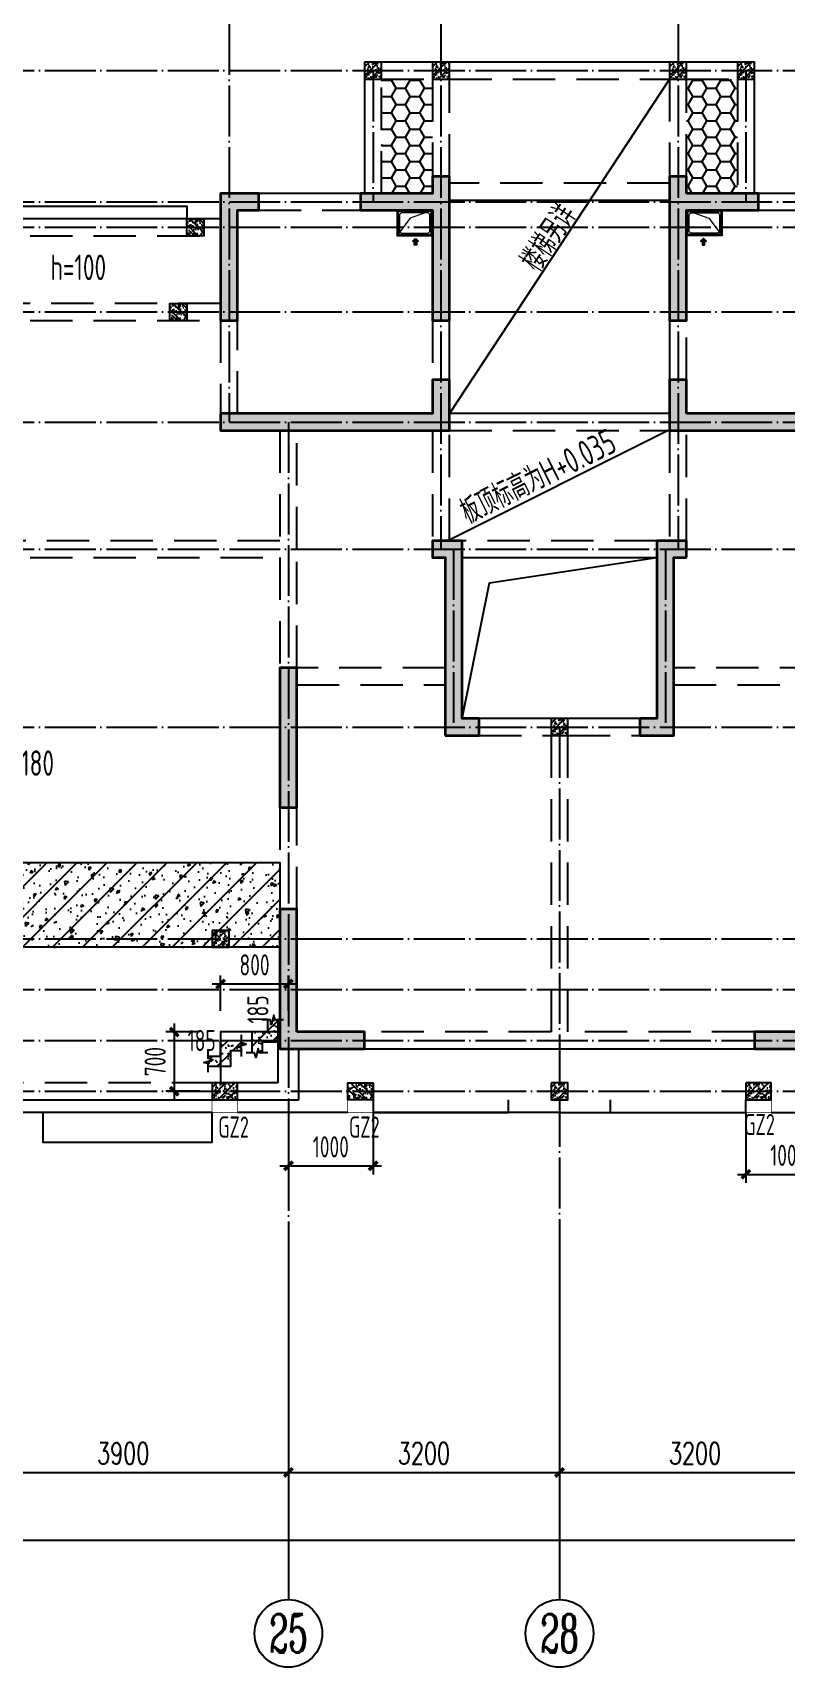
# Model space of a CAD drawing. Extents: x 393367 to 3005760, y 4998 to 826018.
# Drawn here: x 2527692 to 2536576, y 345219 to 364516 of the extents above; entities that cross this region are included whole.
import ezdxf
from ezdxf.enums import TextEntityAlignment as Align

# ---------------------------------------------------------------- set-up
doc = ezdxf.new("R2010")
doc.units = 0
doc.header["$LTSCALE"] = 1000
for name, pattern in [('DASH', [0.35, 0.25, -0.1]), ('DASHED', [0.75, 0.5, -0.25]), ('DOTE', [2.42, 2, -0.2, 0.02, -0.2])]:
    doc.linetypes.add(name, pattern=pattern)
doc.layers.get('0').update_dxf_attribs({"linetype": 'CONTINUOUS'})
doc.layers.get('Defpoints').update_dxf_attribs({"linetype": 'CONTINUOUS'})
for name, color, linetype in [('AXIS', 3, 'CONTINUOUS'), ('AXIS_TEXT', 7, 'CONTINUOUS'), ('BEAM', 4, 'DASH'), ('COLU', 7, 'CONTINUOUS'), ('DIM', 3, 'CONTINUOUS'), ('DOTE', 8, 'DOTE'), ('PUB_HATCH', 8, 'CONTINUOUS'), ('ROOF', 183, 'CONTINUOUS'), ('S-引出线', 40, 'CONTINUOUS'), ('S-板负筋标注', 7, 'CONTINUOUS'), ('S-构造柱', 212, 'CONTINUOUS'), ('S-构造柱编号', 130, 'CONTINUOUS'), ('S-梁', 4, 'DASHED'), ('S-梁实线', 4, 'CONTINUOUS'), ('S-楼板文字', 7, 'CONTINUOUS'), ('S-洞口边线', 7, 'CONTINUOUS'), ('S-砼墙', 150, 'CONTINUOUS'), ('S-砼墙填充', 251, 'CONTINUOUS'), ('S-降板填充', 75, 'CONTINUOUS'), ('THIN', 7, 'CONTINUOUS'), ('建筑-排气道', 9, 'CONTINUOUS'), ('看线', 251, 'CONTINUOUS')]:
    doc.layers.add(name, color=color, linetype=linetype)
for name, color, linetype, lineweight in [('DIM_IDEN', 3, 'CONTINUOUS', 15), ('LVTRY', 1, 'CONTINUOUS', 13), ('立面-洞口示意', 214, 'CONTINUOUS', 13)]:
    doc.layers.add(name, color=color, linetype=linetype, lineweight=lineweight)
doc.styles.add('_TCH_AXIS', font='COMPLEX', dxfattribs={"bigfont": 'GBCBIG'})
doc.styles.add('_TCH_DIM_T3', font='SIMPLEX', dxfattribs={"width": 0.705882, "bigfont": 'GBCBIG'})
doc.styles.add('COMPLEX', font='COMPLEX')
doc.styles.add('TSSD_Rein', font='Tssdeng.shx', dxfattribs={"width": 0.7, "bigfont": 'hztxt.shx'})
doc.dimstyles.new('_TCH_ARCH&&100', dxfattribs={"dimtxt": 255, "dimasz": 100, "dimexe": 250, "dimexo": 300, "dimgap": 100, "dimtad": 1, "dimdec": 0, "dimzin": 0, "dimdsep": 46, "dimtxsty": '_TCH_DIM_T3', "dimblk": 'ARCHTICK', "dimcen": 0.09, "dimclrt": 7, "dimazin": 2, "dimtfac": 1, "dimtdec": 0, "dimtix": 1, "dimtmove": 2, "dimatfit": 3, "dimldrblk": 'ARCHTICK', "dimfxl": 1, "dimtolj": 1, "dimtzin": 0, "dimarcsym": 0})
doc.dimstyles.new('TSSD_100_100$0', dxfattribs={"dimtxt": 250, "dimasz": 100, "dimexe": 100, "dimexo": 250, "dimgap": 100, "dimtad": 1, "dimdec": 0, "dimzin": 0, "dimdsep": 46, "dimtxsty": 'TSSD_Rein', "dimblk": 'ARCHTICK', "dimcen": 0, "dimdle": 100, "dimclrt": 7, "dimadec": 0, "dimazin": 0, "dimtfac": 1, "dimtdec": 0, "dimtix": 1, "dimtmove": 2, "dimatfit": 3, "dimldrblk": '_tsdbk', "dimfxl": 1, "dimtolj": 1, "dimtzin": 0, "dimarcsym": 0})

# ---------------------------------------------------------------- blocks, each defined once
blk = doc.blocks.new('_ArchTick')
at = {"color": 0, "linetype": 'ByBlock', "const_width": 0.4}
blk.add_lwpolyline([(-0.5, -0.5), (0.5, 0.5)], dxfattribs=at)
blk = doc.blocks.new('*D3195')
at = {"layer": 'AXIS', "color": 0, "lineweight": -2}
for p, q in [((47900, 4500), (47900, 2050)), ((51100, 4500), (51100, 2050)), ((47900, 2300), (51100, 2300))]:
    blk.add_line(p, q, dxfattribs=at)
at = {"layer": 'Defpoints', "color": 0}
for p in [(47900, 4800), (51100, 4800), (51100, 2300)]:
    blk.add_point(p, dxfattribs=at)
at = {"layer": 'AXIS', "color": 0, "lineweight": -2, "xscale": 100, "yscale": 100, "zscale": 100, "rotation": 180}
blk.add_blockref('_ArchTick', (47900, 2300), dxfattribs=at)
at = {"layer": 'AXIS', "color": 0, "lineweight": -2, "xscale": 100, "yscale": 100, "zscale": 100}
blk.add_blockref('_ArchTick', (51100, 2300), dxfattribs=at)
at = {"layer": 'AXIS', "color": 7, "insert": (49500, 2527), "char_height": 255, "attachment_point": 5, "style": '_TCH_DIM_T3'}
blk.add_mtext('\\A1;3200', dxfattribs=at)
blk = doc.blocks.new('*D3196')
at = {"layer": 'AXIS', "color": 0, "lineweight": -2}
for p, q in [((44700, 4500), (44700, 2050)), ((47900, 4500), (47900, 2050)), ((44700, 2300), (47900, 2300))]:
    blk.add_line(p, q, dxfattribs=at)
at = {"layer": 'Defpoints', "color": 0}
for p in [(44700, 4800), (47900, 4800), (47900, 2300)]:
    blk.add_point(p, dxfattribs=at)
at = {"layer": 'AXIS', "color": 0, "lineweight": -2, "xscale": 100, "yscale": 100, "zscale": 100, "rotation": 180}
blk.add_blockref('_ArchTick', (44700, 2300), dxfattribs=at)
at = {"layer": 'AXIS', "color": 0, "lineweight": -2, "xscale": 100, "yscale": 100, "zscale": 100}
blk.add_blockref('_ArchTick', (47900, 2300), dxfattribs=at)
at = {"layer": 'AXIS', "color": 7, "insert": (46300, 2527), "char_height": 255, "attachment_point": 5, "style": '_TCH_DIM_T3'}
blk.add_mtext('\\A1;3200', dxfattribs=at)
blk = doc.blocks.new('*D3197')
at = {"layer": 'AXIS', "color": 0, "lineweight": -2}
for p, q in [((40800, 4500), (40800, 2050)), ((44700, 4500), (44700, 2050)), ((40800, 2300), (44700, 2300))]:
    blk.add_line(p, q, dxfattribs=at)
at = {"layer": 'Defpoints', "color": 0}
for p in [(40800, 4800), (44700, 4800), (44700, 2300)]:
    blk.add_point(p, dxfattribs=at)
at = {"layer": 'AXIS', "color": 0, "lineweight": -2, "xscale": 100, "yscale": 100, "zscale": 100, "rotation": 180}
blk.add_blockref('_ArchTick', (40800, 2300), dxfattribs=at)
at = {"layer": 'AXIS', "color": 0, "lineweight": -2, "xscale": 100, "yscale": 100, "zscale": 100}
blk.add_blockref('_ArchTick', (44700, 2300), dxfattribs=at)
at = {"layer": 'AXIS', "color": 7, "insert": (42750, 2527), "char_height": 255, "attachment_point": 5, "style": '_TCH_DIM_T3'}
blk.add_mtext('\\A1;3900', dxfattribs=at)
blk = doc.blocks.new('*D3247')
at = {"layer": 'AXIS', "color": 0, "lineweight": -2}
for p, q in [((6700, 4500), (6700, 1250)), ((61700, 4500), (61700, 1250)), ((6700, 1500), (61700, 1500))]:
    blk.add_line(p, q, dxfattribs=at)
at = {"layer": 'Defpoints', "color": 0}
for p in [(6700, 4800), (61700, 4800), (61700, 1500)]:
    blk.add_point(p, dxfattribs=at)
at = {"layer": 'AXIS', "color": 0, "lineweight": -2, "xscale": 100, "yscale": 100, "zscale": 100, "rotation": 180}
blk.add_blockref('_ArchTick', (6700, 1500), dxfattribs=at)
at = {"layer": 'AXIS', "color": 0, "lineweight": -2, "xscale": 100, "yscale": 100, "zscale": 100}
blk.add_blockref('_ArchTick', (61700, 1500), dxfattribs=at)
at = {"layer": 'AXIS', "color": 7, "insert": (34200, 1727), "char_height": 255, "attachment_point": 5, "style": '_TCH_DIM_T3'}
blk.add_mtext('\\A1;55000', dxfattribs=at)
blk = doc.blocks.new('_axiso')
blk.add_circle((0, 0), 0.5)
at = {"layer": 'AXIS_TEXT', "style": 'COMPLEX', "width": 1.041667}
blk.add_attdef('A', text='', height=0.56, dxfattribs=at).set_placement((-0.25, -0.28), (0.25, -0.28), align=Align.FIT)
blk = doc.blocks.new('A$C3AD31606')
at = {"layer": 'BEAM', "linetype": 'ByBlock'}
h = blk.add_hatch(dxfattribs=at)
h.set_pattern_fill('ARMORED', color=252, scale=50, angle=180, style=0)
h.set_pattern_definition([(230, (-186570.94, 1916511.6), (-358.63009, 31.376067), [37.5, -412.5]), (175, (-186570.94, 1916511.6), (69.37567, -376.09607), [30, -330]), (280.4514, (-186600.83, 1916514.23), (-289.25469, -344.71977), [31.870095, -350.571056]), (226.1842, (-186570.94, 1916411.6), (-533.62052, 82.75951), [56.25, -618.75]), (276.6356, (-186615.4, 1916418.5), (-467.33135, -487.05894), [47.80514, -525.8565]), (171.1842, (-186570.94, 1916411.6), (-467.33097, -487.0593), [45, -495]), (201, (-186620.94, 1916436.6), (-298.453526, 201.309445), [37.5, -412.5]), (146, (-186620.94, 1916436.6), (-121.657666, -362.57502), [30, -330]), (251.4514, (-186645.8, 1916453.4), (-420.111314, -161.26525), [31.870095, -350.571056]), (217.5, (-186570.94, 1916511.61), (-6.079928, -166.446927), [0, -326, 0, -335, 0, -331.25]), (187.5, (-186570.94, 1916511.61), (-131.534769, -197.205856), [0, -191, 0, -318.5, 0, -126.25]), (147.5, (-186459.44, 1916511.61), (-266.911218, 11.277436), [0, -125, 0, -390, 0, -517.5]), (137.5, (-186409.44, 1916511.61), (-291.593085, -50.05249), [0, -162.5, 0, -259, 0, -367.5]), (225, (-186570.94, 1916511.61), (176.776695, -176.776695), [])])
h.paths.add_polyline_path([(37900, 2090), (31100, 2090), (31100, 3090), (37900, 3090)])
at = {"layer": 'S-构造柱'}
h = blk.add_hatch(dxfattribs=at)
h.set_pattern_fill('ARMORED', color=256, scale=15, angle=-90, style=0)
h.set_pattern_definition([(220, (193289.31, 3291013.78), (9.4128202, -107.5890274), [11.25, -123.75]), (275, (193289.31, 3291013.78), (-112.82882, 20.8127), [9, -99]), (169.5486, (193290.1, 3291004.81), (-103.4159313, -86.7764073), [9.5610285, -105.1713168]), (223.8158, (193259.31, 3291013.78), (24.827852, -160.0861573), [16.875, -185.625]), (173.3644, (193261.38, 3291000.44), (-146.117681, -140.199406), [14.341543, -157.75695]), (278.8158, (193259.31, 3291013.78), (-146.11779, -140.199292), [13.5, -148.5]), (249, (193266.81, 3290998.78), (60.3928336, -89.5360578), [11.25, -123.75]), (304, (193266.81, 3290998.78), (-108.7725068, -36.4972998), [9, -99]), (198.5486, (193271.84, 3290991.32), (-48.3795745, -126.0333943), [9.5610285, -105.1713168]), (232.5, (193289.31, 3291013.778), (-49.93407807, -1.8239783), [0, -97.8, 0, -100.5, 0, -99.375]), (262.5, (193289.31, 3291013.78), (-59.1617568, -39.4604306), [0, -57.3, 0, -95.55, 0, -37.875]), (302.5, (193289.31, 3291047.228), (3.38323076, -80.07336543), [0, -37.5, 0, -117, 0, -155.25]), (312.5, (193289.31, 3291062.23), (-15.0157473, -87.4779254), [0, -48.75, 0, -77.7, 0, -110.25]), (225, (193289.31, 3291013.78), (-53.0330086, 53.0330086), [])])
h.paths.add_polyline_path([(38900, 12540), (38900, 12340), (39100, 12340), (39100, 12540)])
h = blk.add_hatch(dxfattribs=at)
h.set_pattern_fill('ARMORED', color=256, scale=15, angle=-90, style=0)
h.set_pattern_definition([(220, (194089.31, 3291013.78), (9.4128202, -107.5890274), [11.25, -123.75]), (275, (194089.31, 3291013.78), (-112.82882, 20.8127), [9, -99]), (169.5486, (194090.1, 3291004.81), (-103.4159313, -86.7764073), [9.5610285, -105.1713168]), (223.8158, (194059.31, 3291013.78), (24.827852, -160.0861573), [16.875, -185.625]), (173.3644, (194061.38, 3291000.44), (-146.117681, -140.199406), [14.341543, -157.75695]), (278.8158, (194059.31, 3291013.78), (-146.11779, -140.199292), [13.5, -148.5]), (249, (194066.81, 3290998.78), (60.3928336, -89.5360578), [11.25, -123.75]), (304, (194066.81, 3290998.78), (-108.7725068, -36.4972998), [9, -99]), (198.5486, (194071.84, 3290991.32), (-48.3795745, -126.0333943), [9.5610285, -105.1713168]), (232.5, (194089.31, 3291013.778), (-49.93407807, -1.8239783), [0, -97.8, 0, -100.5, 0, -99.375]), (262.5, (194089.31, 3291013.78), (-59.1617568, -39.4604306), [0, -57.3, 0, -95.55, 0, -37.875]), (302.5, (194089.31, 3291047.228), (3.38323076, -80.07336543), [0, -37.5, 0, -117, 0, -155.25]), (312.5, (194089.31, 3291062.23), (-15.0157473, -87.4779254), [0, -48.75, 0, -77.7, 0, -110.25]), (225, (194089.31, 3291013.78), (-53.0330086, 53.0330086), [])])
h.paths.add_polyline_path([(39700, 12540), (39700, 12340), (39900, 12340), (39900, 12540)])
h = blk.add_hatch(dxfattribs=at)
h.set_pattern_fill('ARMORED', color=256, scale=15, angle=-90, style=0)
h.set_pattern_definition([(220, (196889.31, 3291013.78), (9.4128202, -107.5890274), [11.25, -123.75]), (275, (196889.31, 3291013.78), (-112.82882, 20.8127), [9, -99]), (169.5486, (196890.1, 3291004.81), (-103.4159313, -86.7764073), [9.5610285, -105.1713168]), (223.8158, (196859.31, 3291013.78), (24.827852, -160.0861573), [16.875, -185.625]), (173.3644, (196861.38, 3291000.44), (-146.117681, -140.199406), [14.341543, -157.75695]), (278.8158, (196859.31, 3291013.78), (-146.11779, -140.199292), [13.5, -148.5]), (249, (196866.81, 3290998.78), (60.3928336, -89.5360578), [11.25, -123.75]), (304, (196866.81, 3290998.78), (-108.7725068, -36.4972998), [9, -99]), (198.5486, (196871.84, 3290991.32), (-48.3795745, -126.0333943), [9.5610285, -105.1713168]), (232.5, (196889.31, 3291013.778), (-49.93407807, -1.8239783), [0, -97.8, 0, -100.5, 0, -99.375]), (262.5, (196889.31, 3291013.78), (-59.1617568, -39.4604306), [0, -57.3, 0, -95.55, 0, -37.875]), (302.5, (196889.31, 3291047.228), (3.38323076, -80.07336543), [0, -37.5, 0, -117, 0, -155.25]), (312.5, (196889.31, 3291062.23), (-15.0157473, -87.4779254), [0, -48.75, 0, -77.7, 0, -110.25]), (225, (196889.31, 3291013.78), (-53.0330086, 53.0330086), [])])
h.paths.add_polyline_path([(42500, 12540), (42500, 12340), (42700, 12340), (42700, 12540)])
h = blk.add_hatch(dxfattribs=at)
h.set_pattern_fill('ARMORED', color=256, scale=15, angle=-90, style=0)
h.set_pattern_definition([(220, (197689.31, 3291013.78), (9.4128202, -107.5890274), [11.25, -123.75]), (275, (197689.31, 3291013.78), (-112.82882, 20.8127), [9, -99]), (169.5486, (197690.1, 3291004.81), (-103.4159313, -86.7764073), [9.5610285, -105.1713168]), (223.8158, (197659.31, 3291013.78), (24.827852, -160.0861573), [16.875, -185.625]), (173.3644, (197661.38, 3291000.44), (-146.117681, -140.199406), [14.341543, -157.75695]), (278.8158, (197659.31, 3291013.78), (-146.11779, -140.199292), [13.5, -148.5]), (249, (197666.81, 3290998.78), (60.3928336, -89.5360578), [11.25, -123.75]), (304, (197666.81, 3290998.78), (-108.7725068, -36.4972998), [9, -99]), (198.5486, (197671.84, 3290991.32), (-48.3795745, -126.0333943), [9.5610285, -105.1713168]), (232.5, (197689.31, 3291013.778), (-49.93407807, -1.8239783), [0, -97.8, 0, -100.5, 0, -99.375]), (262.5, (197689.31, 3291013.78), (-59.1617568, -39.4604306), [0, -57.3, 0, -95.55, 0, -37.875]), (302.5, (197689.31, 3291047.228), (3.38323076, -80.07336543), [0, -37.5, 0, -117, 0, -155.25]), (312.5, (197689.31, 3291062.23), (-15.0157473, -87.4779254), [0, -48.75, 0, -77.7, 0, -110.25]), (225, (197689.31, 3291013.78), (-53.0330086, 53.0330086), [])])
h.paths.add_polyline_path([(43300, 12540), (43300, 12340), (43500, 12340), (43500, 12540)])
h = blk.add_hatch(dxfattribs=at)
h.set_pattern_fill('ARMORED', color=256, scale=15, angle=-90, style=0)
h.set_pattern_definition([(320, (-117389.41, 3289163.765), (-9.4128202, -107.5890274), [11.25, -123.75]), (265, (-117389.41, 3289163.77), (112.82882, 20.8127), [9, -99]), (10.4514, (-117390.19, 3289154.8), (103.4159313, -86.7764073), [9.5610285, -105.1713168]), (316.1842, (-117359.41, 3289163.77), (-24.827852, -160.0861573), [16.875, -185.625]), (6.6356, (-117361.48, 3289150.42), (146.117681, -140.199406), [14.341543, -157.75695]), (261.1842, (-117359.41, 3289163.77), (146.11779, -140.199292), [13.5, -148.5]), (291, (-117366.91, 3289148.765), (-60.3928336, -89.5360578), [11.25, -123.75]), (236, (-117366.91, 3289148.77), (108.7725068, -36.4972998), [9, -99]), (341.4514, (-117371.94, 3289141.3), (48.3795745, -126.0333943), [9.5610285, -105.1713168]), (307.5, (-117389.41, 3289163.765), (49.93407807, -1.8239783), [0, -97.8, 0, -100.5, 0, -99.375]), (277.5, (-117389.41, 3289163.765), (59.1617568, -39.4604306), [0, -57.3, 0, -95.55, 0, -37.875]), (237.5, (-117389.41, 3289197.215), (-3.38323076, -80.07336543), [0, -37.5, 0, -117, 0, -155.25]), (227.5, (-117389.41, 3289212.215), (15.0157473, -87.4779254), [0, -48.75, 0, -77.7, 0, -110.25]), (315, (-117389.41, 3289163.765), (53.0330086, 53.0330086), [])])
h.paths.add_polyline_path([(37000, 10690), (37000, 10490), (36800, 10490), (36800, 10690)])
h = blk.add_hatch(dxfattribs=at)
h.set_pattern_fill('ARMORED', color=256, scale=15, angle=-90, style=0)
h.set_pattern_definition([(320, (-117589.41, 3288163.77), (-9.4128202, -107.5890274), [11.25, -123.75]), (265, (-117589.41, 3288163.77), (112.82882, 20.8127), [9, -99]), (10.4514, (-117590.19, 3288154.8), (103.4159313, -86.7764073), [9.5610285, -105.1713168]), (316.1842, (-117559.41, 3288163.77), (-24.827852, -160.0861573), [16.875, -185.625]), (6.6356, (-117561.48, 3288150.43), (146.117681, -140.199406), [14.341543, -157.75695]), (261.1842, (-117559.41, 3288163.77), (146.11779, -140.199292), [13.5, -148.5]), (291, (-117566.91, 3288148.77), (-60.3928336, -89.5360578), [11.25, -123.75]), (236, (-117566.91, 3288148.77), (108.7725068, -36.4972998), [9, -99]), (341.4514, (-117571.94, 3288141.31), (48.3795745, -126.0333943), [9.5610285, -105.1713168]), (307.5, (-117589.41, 3288163.77), (49.93407807, -1.8239783), [0, -97.8, 0, -100.5, 0, -99.375]), (277.5, (-117589.41, 3288163.77), (59.1617568, -39.4604306), [0, -57.3, 0, -95.55, 0, -37.875]), (237.5, (-117589.41, 3288197.22), (-3.38323076, -80.07336543), [0, -37.5, 0, -117, 0, -155.25]), (227.5, (-117589.41, 3288212.22), (15.0157473, -87.4779254), [0, -48.75, 0, -77.7, 0, -110.25]), (315, (-117589.41, 3288163.77), (53.0330086, 53.0330086), [])])
h.paths.add_polyline_path([(36800, 9690), (36800, 9490), (36600, 9490), (36600, 9690)])
h = blk.add_hatch(dxfattribs=at)
h.set_pattern_fill('ARMORED', color=256, scale=15, angle=-90, style=0)
h.set_pattern_definition([(220, (195489.31, 3283263.765), (9.4128202, -107.5890274), [11.25, -123.75]), (275, (195489.31, 3283263.77), (-112.82882, 20.8127), [9, -99]), (169.5486, (195490.1, 3283254.8), (-103.4159313, -86.7764073), [9.5610285, -105.1713168]), (223.8158, (195459.31, 3283263.77), (24.827852, -160.0861573), [16.875, -185.625]), (173.3644, (195461.38, 3283250.42), (-146.117681, -140.199406), [14.341543, -157.75695]), (278.8158, (195459.31, 3283263.77), (-146.11779, -140.199292), [13.5, -148.5]), (249, (195466.81, 3283248.765), (60.3928336, -89.5360578), [11.25, -123.75]), (304, (195466.81, 3283248.77), (-108.7725068, -36.4972998), [9, -99]), (198.5486, (195471.84, 3283241.3), (-48.3795745, -126.0333943), [9.5610285, -105.1713168]), (232.5, (195489.31, 3283263.765), (-49.93407807, -1.8239783), [0, -97.8, 0, -100.5, 0, -99.375]), (262.5, (195489.31, 3283263.765), (-59.1617568, -39.4604306), [0, -57.3, 0, -95.55, 0, -37.875]), (302.5, (195489.31, 3283297.215), (3.38323076, -80.07336543), [0, -37.5, 0, -117, 0, -155.25]), (312.5, (195489.31, 3283312.215), (-15.0157473, -87.4779254), [0, -48.75, 0, -77.7, 0, -110.25]), (225, (195489.31, 3283263.765), (-53.0330086, 53.0330086), [])])
h.paths.add_polyline_path([(41100, 4790), (41100, 4590), (41300, 4590), (41300, 4790)])
h = blk.add_hatch(dxfattribs=at)
h.set_pattern_fill('ARMORED', color=256, scale=15, angle=-90, style=0)
h.set_pattern_definition([(220, (191489.41, 3280763.76), (9.4128202, -107.5890274), [11.25, -123.75]), (275, (191489.41, 3280763.76), (-112.82882, 20.8127), [9, -99]), (169.5486, (191490.19, 3280754.8), (-103.4159313, -86.7764073), [9.5610285, -105.1713168]), (223.8158, (191459.41, 3280763.76), (24.827852, -160.0861573), [16.875, -185.625]), (173.3644, (191461.48, 3280750.42), (-146.117681, -140.199406), [14.341543, -157.75695]), (278.8158, (191459.4, 3280763.76), (-146.11779, -140.199292), [13.5, -148.5]), (249, (191466.91, 3280748.76), (60.3928336, -89.5360578), [11.25, -123.75]), (304, (191466.91, 3280748.76), (-108.7725068, -36.4972998), [9, -99]), (198.5486, (191471.94, 3280741.3), (-48.3795745, -126.0333943), [9.5610285, -105.1713168]), (232.5, (191489.408, 3280763.76), (-49.93407807, -1.8239783), [0, -97.8, 0, -100.5, 0, -99.375]), (262.5, (191489.41, 3280763.76), (-59.1617568, -39.4604306), [0, -57.3, 0, -95.55, 0, -37.875]), (302.5, (191489.408, 3280797.21), (3.38323076, -80.07336543), [0, -37.5, 0, -117, 0, -155.25]), (312.5, (191489.41, 3280812.21), (-15.0157473, -87.4779254), [0, -48.75, 0, -77.7, 0, -110.25]), (225, (191489.41, 3280763.76), (-53.0330086, 53.0330086), [])])
h.paths.add_polyline_path([(37100, 2290), (37100, 2090), (37300, 2090), (37300, 2290)])
h = blk.add_hatch(dxfattribs=at)
h.set_pattern_fill('ARMORED', color=256, scale=15, angle=-90, style=0)
h.set_pattern_definition([(220, (191489.41, 3278963.76), (9.4128202, -107.5890274), [11.25, -123.75]), (275, (191489.41, 3278963.76), (-112.82882, 20.8127), [9, -99]), (169.5486, (191490.19, 3278954.8), (-103.4159313, -86.7764073), [9.5610285, -105.1713168]), (223.8158, (191459.41, 3278963.76), (24.827852, -160.0861573), [16.875, -185.625]), (173.3644, (191461.48, 3278950.42), (-146.117681, -140.199406), [14.341543, -157.75695]), (278.8158, (191459.4, 3278963.76), (-146.11779, -140.199292), [13.5, -148.5]), (249, (191466.91, 3278948.76), (60.3928336, -89.5360578), [11.25, -123.75]), (304, (191466.91, 3278948.76), (-108.7725068, -36.4972998), [9, -99]), (198.5486, (191471.94, 3278941.3), (-48.3795745, -126.0333943), [9.5610285, -105.1713168]), (232.5, (191489.408, 3278963.76), (-49.93407807, -1.8239783), [0, -97.8, 0, -100.5, 0, -99.375]), (262.5, (191489.41, 3278963.76), (-59.1617568, -39.4604306), [0, -57.3, 0, -95.55, 0, -37.875]), (302.5, (191489.408, 3278997.21), (3.38323076, -80.07336543), [0, -37.5, 0, -117, 0, -155.25]), (312.5, (191489.41, 3279012.21), (-15.0157473, -87.4779254), [0, -48.75, 0, -77.7, 0, -110.25]), (225, (191489.41, 3278963.76), (-53.0330086, 53.0330086), [])])
h.paths.add_polyline_path([(37100, 490), (37100, 290), (37400, 290), (37400, 490)])
h = blk.add_hatch(dxfattribs=at)
h.set_pattern_fill('ARMORED', color=256, scale=15, angle=-90, style=0)
h.set_pattern_definition([(320, (-115389.41, 3278963.765), (-9.4128202, -107.5890274), [11.25, -123.75]), (265, (-115389.41, 3278963.76), (112.82882, 20.8127), [9, -99]), (10.4514, (-115390.2, 3278954.8), (103.4159313, -86.7764073), [9.5610285, -105.1713168]), (316.1842, (-115359.41, 3278963.76), (-24.827852, -160.0861573), [16.875, -185.625]), (6.6356, (-115361.48, 3278950.42), (146.117681, -140.199406), [14.341543, -157.75695]), (261.1842, (-115359.41, 3278963.76), (146.11779, -140.199292), [13.5, -148.5]), (291, (-115366.91, 3278948.765), (-60.3928336, -89.5360578), [11.25, -123.75]), (236, (-115366.91, 3278948.76), (108.7725068, -36.4972998), [9, -99]), (341.4514, (-115371.94, 3278941.3), (48.3795745, -126.0333943), [9.5610285, -105.1713168]), (307.5, (-115389.41, 3278963.765), (49.93407807, -1.8239783), [0, -97.8, 0, -100.5, 0, -99.375]), (277.5, (-115389.41, 3278963.765), (59.1617568, -39.4604306), [0, -57.3, 0, -95.55, 0, -37.875]), (237.5, (-115389.41, 3278997.215), (-3.38323076, -80.07336543), [0, -37.5, 0, -117, 0, -155.25]), (227.5, (-115389.41, 3279012.215), (15.0157473, -87.4779254), [0, -48.75, 0, -77.7, 0, -110.25]), (315, (-115389.41, 3278963.765), (53.0330086, 53.0330086), [])])
h.paths.add_polyline_path([(39000, 490), (39000, 290), (38700, 290), (38700, 490)])
h = blk.add_hatch(dxfattribs=at)
h.set_pattern_fill('ARMORED', color=256, scale=15, angle=-90, style=0)
h.set_pattern_definition([(220, (195489.41, 3278963.765), (9.4128202, -107.5890274), [11.25, -123.75]), (275, (195489.41, 3278963.77), (-112.82882, 20.8127), [9, -99]), (169.5486, (195490.19, 3278954.8), (-103.4159313, -86.7764073), [9.5610285, -105.1713168]), (223.8158, (195459.41, 3278963.77), (24.827852, -160.0861573), [16.875, -185.625]), (173.3644, (195461.48, 3278950.42), (-146.117681, -140.199406), [14.341543, -157.75695]), (278.8158, (195459.4, 3278963.77), (-146.11779, -140.199292), [13.5, -148.5]), (249, (195466.91, 3278948.765), (60.3928336, -89.5360578), [11.25, -123.75]), (304, (195466.91, 3278948.77), (-108.7725068, -36.4972998), [9, -99]), (198.5486, (195471.94, 3278941.3), (-48.3795745, -126.0333943), [9.5610285, -105.1713168]), (232.5, (195489.408, 3278963.765), (-49.93407807, -1.8239783), [0, -97.8, 0, -100.5, 0, -99.375]), (262.5, (195489.41, 3278963.765), (-59.1617568, -39.4604306), [0, -57.3, 0, -95.55, 0, -37.875]), (302.5, (195489.41, 3278997.215), (3.38323076, -80.07336543), [0, -37.5, 0, -117, 0, -155.25]), (312.5, (195489.41, 3279012.215), (-15.0157473, -87.4779254), [0, -48.75, 0, -77.7, 0, -110.25]), (225, (195489.41, 3278963.765), (-53.0330086, 53.0330086), [])])
h.paths.add_polyline_path([(41100, 490), (41100, 290), (41300, 290), (41300, 490)])
h = blk.add_hatch(dxfattribs=at)
h.set_pattern_fill('ARMORED', color=256, scale=15, angle=-90, style=0)
h.set_pattern_definition([(220, (197789.41, 3278963.76), (9.4128202, -107.5890274), [11.25, -123.75]), (275, (197789.41, 3278963.76), (-112.82882, 20.8127), [9, -99]), (169.5486, (197790.19, 3278954.8), (-103.4159313, -86.7764073), [9.5610285, -105.1713168]), (223.8158, (197759.41, 3278963.76), (24.827852, -160.0861573), [16.875, -185.625]), (173.3644, (197761.48, 3278950.42), (-146.117681, -140.199406), [14.341543, -157.75695]), (278.8158, (197759.41, 3278963.76), (-146.11779, -140.199292), [13.5, -148.5]), (249, (197766.91, 3278948.76), (60.3928336, -89.5360578), [11.25, -123.75]), (304, (197766.91, 3278948.76), (-108.7725068, -36.4972998), [9, -99]), (198.5486, (197771.94, 3278941.3), (-48.3795745, -126.0333943), [9.5610285, -105.1713168]), (232.5, (197789.41, 3278963.76), (-49.93407807, -1.8239783), [0, -97.8, 0, -100.5, 0, -99.375]), (262.5, (197789.41, 3278963.76), (-59.1617568, -39.4604306), [0, -57.3, 0, -95.55, 0, -37.875]), (302.5, (197789.41, 3278997.21), (3.38323076, -80.07336543), [0, -37.5, 0, -117, 0, -155.25]), (312.5, (197789.41, 3279012.21), (-15.0157473, -87.4779254), [0, -48.75, 0, -77.7, 0, -110.25]), (225, (197789.41, 3278963.76), (-53.0330086, 53.0330086), [])])
h.paths.add_polyline_path([(43400, 490), (43400, 290), (43700, 290), (43700, 490)])
at = {"layer": 'BEAM', "linetype": 'ByBlock'}
blk.add_lwpolyline([(37900, 2090), (31100, 2090), (31100, 3090), (37900, 3090)], close=True, dxfattribs=at)
at = {"layer": 'S-构造柱'}
for points in [[(38900, 12540), (38900, 12340), (39100, 12340), (39100, 12540)], [(39700, 12540), (39700, 12340), (39900, 12340), (39900, 12540)], [(42500, 12540), (42500, 12340), (42700, 12340), (42700, 12540)], [(43300, 12540), (43300, 12340), (43500, 12340), (43500, 12540)], [(37000, 10690), (37000, 10490), (36800, 10490), (36800, 10690)], [(36800, 9690), (36800, 9490), (36600, 9490), (36600, 9690)], [(41100, 4790), (41100, 4590), (41300, 4590), (41300, 4790)], [(37100, 2290), (37100, 2090), (37300, 2090), (37300, 2290)], [(37100, 490), (37100, 290), (37400, 290), (37400, 490)], [(39000, 490), (39000, 290), (38700, 290), (38700, 490)], [(41100, 490), (41100, 290), (41300, 290), (41300, 490)], [(43400, 490), (43400, 290), (43700, 290), (43700, 490)]]:
    blk.add_lwpolyline(points, close=True, dxfattribs=at)
at = {"layer": 'S-构造柱编号', "color": 2, "linetype": 'ByBlock', "style": 'TSSD_Rein', "width": 0.65}
for p in [(37173, -157, 0), (38716, -157, 0), (43382, -127, 0)]:
    blk.add_text('GZ2', height=250, dxfattribs=at).set_placement(p)
blk = doc.blocks.new('A$C30E34BA0')
at = {"color": 30, "const_width": 8}
for points in [[(37000, 500), (37000, 350), (37300, 350), (37300, 500)], [(38600, 500), (38600, 350), (38900, 350), (38900, 500)], [(43600, 500), (43600, 350), (43300, 350), (43300, 500)]]:
    blk.add_lwpolyline(points, dxfattribs=at)
at = {"layer": '看线', "color": 202, "ltscale": 0.5}
for points in [[(34500, 10900), (34500, 11050), (36700, 11050), (36700, 10900)], [(38900, 500), (38900, 350), (40500, 350), (40500, 500)], [(41700, 500), (41700, 350), (43300, 350), (43300, 500)], [(37000, 350), (31100, 350)], [(35000, 350), (35000, 0), (37000, 0), (37000, 350)], [(38600, 350), (37300, 350)], [(41100, 350), (38900, 350)], [(41100, 350), (43300, 350)], [(43600, 350), (44900, 350)]]:
    blk.add_lwpolyline(points, dxfattribs=at)
blk = doc.blocks.new('A$C3E0034D9')
at = {"layer": 'S-砼墙填充'}
for points in [[(38850, 10700), (38850, 10500), (39700, 10500), (39700, 9200), (39900, 9200), (39900, 10900), (39700, 10900), (39700, 10700)], [(42700, 10700), (42700, 10900), (42500, 10900), (42500, 9200), (42700, 9200), (42700, 10500), (43550, 10500), (43550, 10700)], [(37200, 9200), (37400, 9200), (37400, 10500), (37650, 10500), (37650, 10700), (37200, 10700)], [(37200, 8100), (37200, 7900), (39900, 7900), (39900, 8500), (39700, 8500), (39700, 8100)], [(42700, 8100), (42700, 8500), (42500, 8500), (42500, 7900), (45200, 7900), (45200, 8100)], [(39850, 4300), (40250, 4300), (40250, 4500), (40050, 4500), (40050, 6600), (39700, 6600), (39700, 6400), (39850, 6400)], [(42700, 6400), (42700, 6600), (42350, 6600), (42350, 4500), (42150, 4500), (42150, 4300), (42550, 4300), (42550, 6400)], [(38100, 3450), (38100, 5100), (37900, 5100), (37900, 3450)], [(38100, 800), (38100, 2250), (37900, 2250), (37900, 600), (38900, 600), (38900, 800)], [(44500, 600), (44500, 2250), (44300, 2250), (44300, 800), (43500, 800), (43500, 600)]]:
    blk.add_hatch(color=142, dxfattribs=at).paths.add_polyline_path(points)
at = {"layer": 'S-梁'}
for p, q in [((39100, 12050), (39700, 12050)), ((39100, 10700), (39100, 12050)), ((39700, 12050), (39700, 10900)), ((39900, 12050), (42500, 12050)), ((39900, 10900), (39900, 12050)), ((42500, 12050), (42500, 10900)), ((42700, 10900), (42700, 12050)), ((42700, 12050), (43300, 12050)), ((43300, 12050), (43300, 10700)), ((42500, 10820), (39900, 10820)), ((37650, 10500), (38850, 10500)), ((43550, 10500), (44750, 10500)), ((34200, 10200), (37200, 10200)), ((37200, 9400), (34200, 9400)), ((34200, 9200), (37200, 9200)), ((37200, 9200), (37200, 8100)), ((37400, 8100), (37400, 9200)), ((39700, 9200), (39700, 8500)), ((42700, 8500), (42700, 9200)), ((37900, 7900), (37900, 6600)), ((38100, 6500), (38100, 7900)), ((39700, 7900), (39700, 6600)), ((39900, 6600), (39900, 7900)), ((39900, 7900), (42500, 7900)), ((42500, 7900), (42500, 6600)), ((42700, 6600), (42700, 7900)), ((37900, 6600), (34200, 6600)), ((42350, 6600), (40050, 6600)), ((34200, 6400), (37900, 6400)), ((37900, 6400), (37900, 5000)), ((38100, 5100), (38100, 6500)), ((39850, 5100), (38100, 5100)), ((44300, 5100), (42550, 5100)), ((38100, 4900), (39850, 4900)), ((42550, 4900), (44300, 4900)), ((40250, 4300), (41100, 4300)), ((41100, 4300), (41100, 800)), ((41300, 4300), (42150, 4300)), ((41300, 800), (41300, 4300)), ((37900, 3450), (37900, 2250)), ((38100, 2250), (38100, 3450)), ((41100, 800), (38900, 800)), ((43500, 800), (41300, 800)), ((37875, 700), (37875, 200)), ((37875, 200), (31100, 200))]:
    blk.add_line(p, q, dxfattribs=at)
at = {"layer": 'S-梁实线'}
for p, q in [((39800, 12250), (38900, 12250)), ((38900, 12250), (38900, 10700)), ((42600, 12250), (39800, 12250)), ((43500, 12250), (42600, 12250)), ((43500, 10700), (43500, 12250)), ((38850, 10700), (37650, 10700)), ((39900, 10620), (42500, 10620)), ((44750, 10700), (43550, 10700)), ((37200, 10400), (34100, 10400)), ((39900, 8500), (39900, 9200)), ((42500, 9200), (42500, 8500)), ((42500, 8100), (39900, 8100)), ((40050, 6400), (42350, 6400)), ((41200, 4500), (40250, 4500)), ((42150, 4500), (41200, 4500)), ((38125, 0), (38125, 600)), ((38900, 600), (41200, 600)), ((41200, 600), (43500, 600)), ((31000, 0), (38125, 0))]:
    blk.add_line(p, q, dxfattribs=at)
at = {"layer": 'S-砼墙', "color": 150, "lineweight": 35}
for points in [[(38850, 10700), (38850, 10500), (39700, 10500), (39700, 9200), (39900, 9200), (39900, 10900), (39700, 10900), (39700, 10700)], [(42700, 10700), (42700, 10900), (42500, 10900), (42500, 9200), (42700, 9200), (42700, 10500), (43550, 10500), (43550, 10700)], [(37200, 9200), (37400, 9200), (37400, 10500), (37650, 10500), (37650, 10700), (37200, 10700)], [(37200, 8100), (37200, 7900), (39900, 7900), (39900, 8500), (39700, 8500), (39700, 8100)], [(42700, 8100), (42700, 8500), (42500, 8500), (42500, 7900), (45200, 7900), (45200, 8100)], [(39850, 4300), (40250, 4300), (40250, 4500), (40050, 4500), (40050, 6600), (39700, 6600), (39700, 6400), (39850, 6400)], [(42700, 6400), (42700, 6600), (42350, 6600), (42350, 4500), (42150, 4500), (42150, 4300), (42550, 4300), (42550, 6400)], [(38100, 3450), (38100, 5100), (37900, 5100), (37900, 3450)], [(38100, 800), (38100, 2250), (37900, 2250), (37900, 600), (38900, 600), (38900, 800)], [(44500, 600), (44500, 2250), (44300, 2250), (44300, 800), (43500, 800), (43500, 600)]]:
    blk.add_lwpolyline(points, close=True, dxfattribs=at)
blk = doc.blocks.new('*U2925')
h = blk.add_hatch(color=5)
h.set_gradient(color1=(0, 0, 255), rotation=180, tint=1)
h.paths.add_polyline_path([(0, 0), (-6.35, -6.35), (-6.35, -2.159), (-15, -2.159), (-15, 2.159), (-6.35, 2.159), (-6.35, 6.35)])
at = {"color": 0, "linetype": 'Continuous'}
blk.add_lwpolyline([(0, 0), (-6.35, -6.35), (-6.35, -2.159), (-15, -2.159), (-15, 2.159), (-6.35, 2.159), (-6.35, 6.35)], close=True, dxfattribs=at)
blk = doc.blocks.new('sgrsefv')
at = {"layer": 'PUB_HATCH'}
blk.add_hatch(color=256, dxfattribs=at).paths.add_polyline_path([(1112933, 840916), (1112933, 840646), (1113073, 840646), (1113073, 840661), (1112968, 840661), (1112948, 840681), (1112948, 840881), (1112968, 840901), (1113288, 840901), (1113308, 840881), (1113308, 840681), (1113288, 840661), (1113183, 840661), (1113183, 840646), (1113323, 840646), (1113323, 840916)])
at = {"layer": 'LVTRY', "color": 1}
for p, q in [((1113073, 840661), (1113073, 840646)), ((1113183, 840661), (1113183, 840646))]:
    blk.add_line(p, q, dxfattribs=at)
for points in [[(1112918, 840931), (1113338, 840931), (1113338, 840631), (1112918, 840631)], [(1112933, 840916), (1113323, 840916), (1113323, 840646), (1112933, 840646)], [(1113288, 840661), (1112968, 840661), (1112948, 840681), (1112948, 840881), (1112968, 840901), (1113288, 840901), (1113308, 840881), (1113308, 840681), (1113288, 840661)]]:
    blk.add_lwpolyline(points, close=True, dxfattribs=at)
at = {"layer": '立面-洞口示意'}
blk.add_lwpolyline([(1112918, 840931), (1113182, 840837), (1113338, 840631)], dxfattribs=at)
at = {"layer": '建筑-排气道', "xscale": -5, "yscale": 5, "zscale": 5, "rotation": 270}
blk.add_blockref('*U2925', (1113118, 840599), dxfattribs=at)
blk = doc.blocks.new('A$C27437B8F')
at = {"layer": 'COLU'}
h = blk.add_hatch(dxfattribs=at)
h.set_pattern_fill('ARMORED', color=256, scale=25, style=0)
h.set_pattern_definition([(50, (-2498093.91, -485689.56), (179.315046, -15.688034), [18.75, -206.25]), (355, (-2498093.91, -485689.56), (-34.687833, 188.048033), [15, -165]), (100.4514, (-2498078.97, -485690.86), (144.627345, 172.359886), [15.935047, -175.285528]), (46.1842, (-2498093.91, -485639.56), (266.810262, -41.379754), [28.125, -309.375]), (96.6356, (-2498071.68, -485643), (233.665676, 243.529468), [23.902572, -262.92825]), (351.1842, (-2498093.9, -485639.56), (233.665486, 243.52965), [22.5, -247.5]), (21, (-2498068.91, -485652.06), (149.226763, -100.654723), [18.75, -206.25]), (326, (-2498068.91, -485652.06), (60.828833, 181.287511), [15, -165]), (71.4514, (-2498056.48, -485660.44), (210.055657, 80.632624), [15.935047, -175.285528]), (37.5, (-2498093.913, -485689.555), (3.0399638, 83.2234635), [0, -163, 0, -167.5, 0, -165.625]), (7.5, (-2498093.91, -485689.555), (65.7673844, 98.602928), [0, -95.5, 0, -159.25, 0, -63.125]), (327.5, (-2498149.663, -485689.555), (133.455609, -5.638718), [0, -62.5, 0, -195, 0, -258.75]), (317.5, (-2498174.66, -485689.56), (145.7965423, 25.0262456), [0, -81.25, 0, -129.5, 0, -183.75]), (45, (-2498093.91, -485689.56), (-88.3883476, 88.3883476), [])])
h.paths.add_polyline_path([(318, 67), (318, 252), (446, 252), (446, 281), (393, 298), (499, 327), (446, 343), (446, 372), (198, 372), (198, 187), (53, 187), (53, 158), (106, 142), (0, 113), (53, 96), (53, 67)])
for points in [[(53, 187), (198, 187), (198, 372), (446, 372)], [(53, 67), (318, 67), (318, 252), (446, 252)]]:
    blk.add_lwpolyline(points, dxfattribs=at)
at = {"layer": 'THIN'}
for points in [[(446, 185), (446, 281), (393, 298), (499, 327), (446, 343), (446, 439)], [(53, 0), (53, 96), (0, 113), (106, 142), (53, 158), (53, 254)]]:
    blk.add_lwpolyline(points, dxfattribs=at)
blk = doc.blocks.new('*D3042')
at = {"layer": 'Defpoints', "color": 0}
for p in [(2530711, 353286), (2529911, 352719), (2530711, 352719)]:
    blk.add_point(p, dxfattribs=at)
at = {"layer": 'DIM', "color": 0, "lineweight": -2}
for p, q in [((2529911, 352969), (2529911, 353386)), ((2530711, 352969), (2530711, 353386)), ((2529811, 353286), (2530811, 353286))]:
    blk.add_line(p, q, dxfattribs=at)
at = {"layer": 'DIM', "color": 0, "lineweight": -2, "xscale": 100, "yscale": 100, "zscale": 100, "rotation": 180}
blk.add_blockref('_ArchTick', (2529911, 353286), dxfattribs=at)
at = {"layer": 'DIM', "color": 0, "lineweight": -2, "xscale": 100, "yscale": 100, "zscale": 100}
blk.add_blockref('_ArchTick', (2530711, 353286), dxfattribs=at)
at = {"layer": 'DIM', "color": 7, "insert": (2530311, 353511), "char_height": 250, "attachment_point": 5, "style": 'TSSD_Rein'}
blk.add_mtext('\\A1;800', dxfattribs=at)
blk = doc.blocks.new('_tsdbk')
blk.add_line((-1, 0), (0, 0))
at = {"const_width": 0.5}
blk.add_lwpolyline([(-0.7, -0.7), (0.7, 0.7)], dxfattribs=at)
blk = doc.blocks.new('*D3039')
at = {"layer": 'Defpoints', "color": 0}
for p in [(2529911, 352719), (2529363, 352019), (2529911, 352019)]:
    blk.add_point(p, dxfattribs=at)
at = {"layer": 'DIM', "color": 0, "lineweight": -2}
for p, q in [((2529363, 352819), (2529363, 351919)), ((2529661, 352719), (2529263, 352719)), ((2529661, 352019), (2529263, 352019))]:
    blk.add_line(p, q, dxfattribs=at)
at = {"layer": 'DIM', "color": 0, "lineweight": -2, "xscale": 100, "yscale": 100, "zscale": 100}
for p, rotation in [((2529363, 352719), 90), ((2529363, 352019), 270)]:
    blk.add_blockref('_ArchTick', p, dxfattribs=dict(at, rotation=rotation))
at = {"layer": 'DIM', "color": 7, "insert": (2529138, 352369), "char_height": 250, "attachment_point": 5, "rotation": 90, "style": 'TSSD_Rein'}
blk.add_mtext('\\A1;700', dxfattribs=at)
blk = doc.blocks.new('*D3036')
at = {"layer": 'Defpoints', "color": 0}
for p in [(2530711, 352019), (2531711, 352019), (2531711, 351138)]:
    blk.add_point(p, dxfattribs=at)
at = {"layer": 'DIM', "color": 0, "lineweight": -2}
for p, q in [((2530711, 351769), (2530711, 351038)), ((2531711, 351769), (2531711, 351038)), ((2530611, 351138), (2531811, 351138))]:
    blk.add_line(p, q, dxfattribs=at)
at = {"layer": 'DIM', "color": 0, "lineweight": -2, "xscale": 100, "yscale": 100, "zscale": 100, "rotation": 180}
blk.add_blockref('_ArchTick', (2530711, 351138), dxfattribs=at)
at = {"layer": 'DIM', "color": 0, "lineweight": -2, "xscale": 100, "yscale": 100, "zscale": 100}
blk.add_blockref('_ArchTick', (2531711, 351138), dxfattribs=at)
at = {"layer": 'DIM', "color": 7, "insert": (2531211, 351363), "char_height": 250, "attachment_point": 5, "style": 'TSSD_Rein'}
blk.add_mtext('\\A1;1000', dxfattribs=at)
blk = doc.blocks.new('*D3037')
at = {"layer": 'Defpoints', "color": 0}
for p in [(2536111, 352019), (2537111, 352019), (2537111, 351038)]:
    blk.add_point(p, dxfattribs=at)
at = {"layer": 'DIM', "color": 0, "lineweight": -2}
for p, q in [((2536111, 351769), (2536111, 350938)), ((2537111, 351769), (2537111, 350938)), ((2536011, 351038), (2537211, 351038))]:
    blk.add_line(p, q, dxfattribs=at)
at = {"layer": 'DIM', "color": 0, "lineweight": -2, "xscale": 100, "yscale": 100, "zscale": 100, "rotation": 180}
blk.add_blockref('_ArchTick', (2536111, 351038), dxfattribs=at)
at = {"layer": 'DIM', "color": 0, "lineweight": -2, "xscale": 100, "yscale": 100, "zscale": 100}
blk.add_blockref('_ArchTick', (2537111, 351038), dxfattribs=at)
at = {"layer": 'DIM', "color": 7, "insert": (2536611, 351263), "char_height": 250, "attachment_point": 5, "style": 'TSSD_Rein'}
blk.add_mtext('\\A1;1000', dxfattribs=at)
blk = doc.blocks.new('A$C427E36F2')
at = {"layer": 'AXIS'}
for p, q in [((44700, 4800), (44700, 800)), ((47900, 4800), (47900, 800))]:
    blk.add_line(p, q, dxfattribs=at)
at = {"layer": 'DOTE', "linetype": 'DOTE', "ltscale": 0.3}
for p, q in [((44000, 20850), (44000, 14700)), ((46500, 20850), (46500, 13200)), ((49300, 20850), (49300, 13200)), ((4800, 18850), (63600, 18850)), ((45700, 18850), (45700, 17300)), ((50100, 18850), (50100, 17300)), ((4800, 17300), (63600, 17300)), ((4800, 17000), (63600, 17000)), ((4800, 16000), (63600, 16000)), ((4800, 14700), (63600, 14700)), ((44700, 14700), (44700, 4800)), ((4800, 13200), (63600, 13200)), ((46650, 13200), (46650, 11100)), ((49150, 13200), (49150, 11100)), ((4800, 11100), (63600, 11100)), ((47900, 11100), (47900, 4800)), ((4800, 8600), (63600, 8600)), ((4800, 8000), (63600, 8000)), ((4800, 7400), (63600, 7400)), ((4800, 6800), (63600, 6800))]:
    blk.add_line(p, q, dxfattribs=at)
at = {"layer": 'AXIS'}
ref = blk.add_blockref('_axiso', (44700, 400), dxfattribs=dict(at, xscale=800, yscale=800, zscale=800))
ref.add_attrib('A', '25', dxfattribs={"layer": 'AXIS_TEXT', "height": 452.55, "style": '_TCH_AXIS', "width": 0.617647}).set_placement((44473.7, 173.7), (44926.3, 173.7), align=Align.FIT)
ref = blk.add_blockref('_axiso', (47900, 400), dxfattribs=dict(at, xscale=800, yscale=800, zscale=800))
ref.add_attrib('A', '28', dxfattribs={"layer": 'AXIS_TEXT', "height": 452.55, "style": '_TCH_AXIS', "width": 0.617647}).set_placement((47673.7, 173.7), (48126.3, 173.7), align=Align.FIT)
for p1, p2, distance, picture, middle in [((6700, 4800), (61700, 4800), -3300, '*D3247', (34200, 1727.5)), ((40800, 4800), (44700, 4800), -2500, '*D3197', (42750, 2527.5)), ((44700, 4800), (47900, 4800), -2500, '*D3196', (46300, 2527.5)), ((47900, 4800), (51100, 4800), -2500, '*D3195', (49500, 2527.5))]:
    dim = blk.add_aligned_dim(p1=p1, p2=p2, distance=distance, dimstyle='_TCH_ARCH&&100', dxfattribs=at)
    dim.commit()
    dim.dimension.update_dxf_attribs({"geometry": picture, "text_midpoint": middle})

msp = doc.modelspace()

# ---------------------------------------------------------------- hatches: boundary and pattern name
at = {"layer": 'S-降板填充'}
h = msp.add_hatch(dxfattribs=at)
h.set_pattern_fill('HONEY', color=256, scale=35, style=0)
h.set_pattern_definition([(0, (0, -69400), (166.6875, 96.23705), [111.125, -222.25]), (120, (0, -69400), (-166.68748, 96.2370845), [111.125, -222.25]), (60, (0, -69400), (2e-05, 192.4741345), [-222.25, 111.125])])
h.paths.add_polyline_path([(2536010.51928, 362618.66641), (2535410.51928, 362618.66641), (2535410.51928, 362818.66708), (2535410.51928, 363968.66641), (2536010.51928, 363968.66641)])
h.paths.add_polyline_path([(2531810.51821, 363968.66641), (2532410.51928, 363968.66641), (2532410.51928, 362818.66708), (2532410.51927, 362618.61961), (2531810.50382, 362618.65265)])

# ---------------------------------------------------------------- linework, layer by layer
at = {"layer": 'ROOF'}
msp.add_lwpolyline([(2530610.52153, 352718.66616), (2529910.61821, 352718.66615), (2529910.61821, 352118.66615)], dxfattribs=at)
at = {"layer": 'S-引出线'}
for p, q in [((2535210.90966, 363968.66641), (2532610.80917, 360018.66608)), ((2532585.802, 358518.60798), (2535185.99475, 359818.65224))]:
    msp.add_line(p, q, dxfattribs=at)
at = {"layer": 'S-洞口边线'}
msp.add_lwpolyline([(2532760.80736, 356418.66945), (2533083.80897, 358022.08386), (2535061.00372, 358318.6213)], dxfattribs=at)

# ---------------------------------------------------------------- block references
for name, p in [('A$C427E36F2', (2486010.61679, 345218.6659)), ('A$C3AD31606', (2492710.61812, 351628.35412)), ('sgrsefv', (1422492.61207, -478512.21647)), ('A$C27437B8F', (2529712.42959, 352246.3322))]:
    msp.add_blockref(name, p)
at = {"xscale": -1}
msp.add_blockref('sgrsefv', (3645329.20091, -478512.21647), dxfattribs=at)
at = {"xscale": -1, "rotation": 90}
msp.add_blockref('A$C27437B8F', (2530651.67161, 352917.04449), dxfattribs=at)
at = {"layer": 'DIM_IDEN'}
msp.add_blockref('A$C30E34BA0', (2492810.63044, 351418.6615), dxfattribs=at)
at = {"layer": 'S-砼墙'}
msp.add_blockref('A$C3E0034D9', (2492710.61754, 351918.66379), dxfattribs=at)

# ---------------------------------------------------------------- texts
at = {"layer": 'S-板负筋标注', "style": 'TSSD_Rein', "width": 0.7}
msp.add_text('185', height=250, rotation=90, dxfattribs=at).set_placement((2530225.62483, 352984.3734), align=Align.TOP_CENTER)
msp.add_text('185', height=250, dxfattribs=at).set_placement((2529686.8125, 352743.59136), align=Align.TOP_CENTER)
at = {"layer": 'S-楼板文字', "style": 'TSSD_Rein', "width": 0.7}
for s, rotation, p in [('楼梯另详', 56.644959533, (2533676.462, 361665.60904)), ('板顶标高为H+0.035', 26.564132608, (2532837.17338, 358697.64486))]:
    msp.add_text(s, height=300, rotation=rotation, dxfattribs=at).set_placement(p)
for s, p in [('h=100', (2527900.90349, 361595.64933)), ('h=180', (2527271.87766, 355743.31439))]:
    msp.add_text(s, height=300, dxfattribs=at).set_placement(p)

# ---------------------------------------------------------------- dimensions: what is measured, and where the dimension line sits
at = {"layer": 'DIM'}
for base, p1, p2, picture, middle in [((2530710.61663, 353286.03518), (2529910.61821, 352718.66615), (2530710.61663, 352718.66615), '*D3042', (2530310.61742, 353511.03518)), ((2531710.61525, 351137.90686), (2530710.61663, 352018.66526), (2531710.61525, 352018.66526), '*D3036', (2531210.61594, 351362.90686)), ((2537110.61663, 351037.91254), (2536110.61766, 352018.66549), (2537110.61663, 352018.66549), '*D3037', (2536610.61714, 351262.91254))]:
    dim = msp.add_linear_dim(base=base, p1=p1, p2=p2, dimstyle='TSSD_100_100$0', dxfattribs=at)
    dim.commit()
    dim.dimension.update_dxf_attribs({"geometry": picture, "text_midpoint": middle})
dim = msp.add_linear_dim(base=(2529363.4864, 352018.66549), p1=(2529910.61821, 352718.66615), p2=(2529910.61821, 352018.66549), angle=90, dimstyle='TSSD_100_100$0', dxfattribs=at)
dim.commit()
dim.dimension.update_dxf_attribs({"geometry": '*D3039', "text_midpoint": (2529138.4864, 352368.66582)})

doc.saveas('drawing.dxf')
